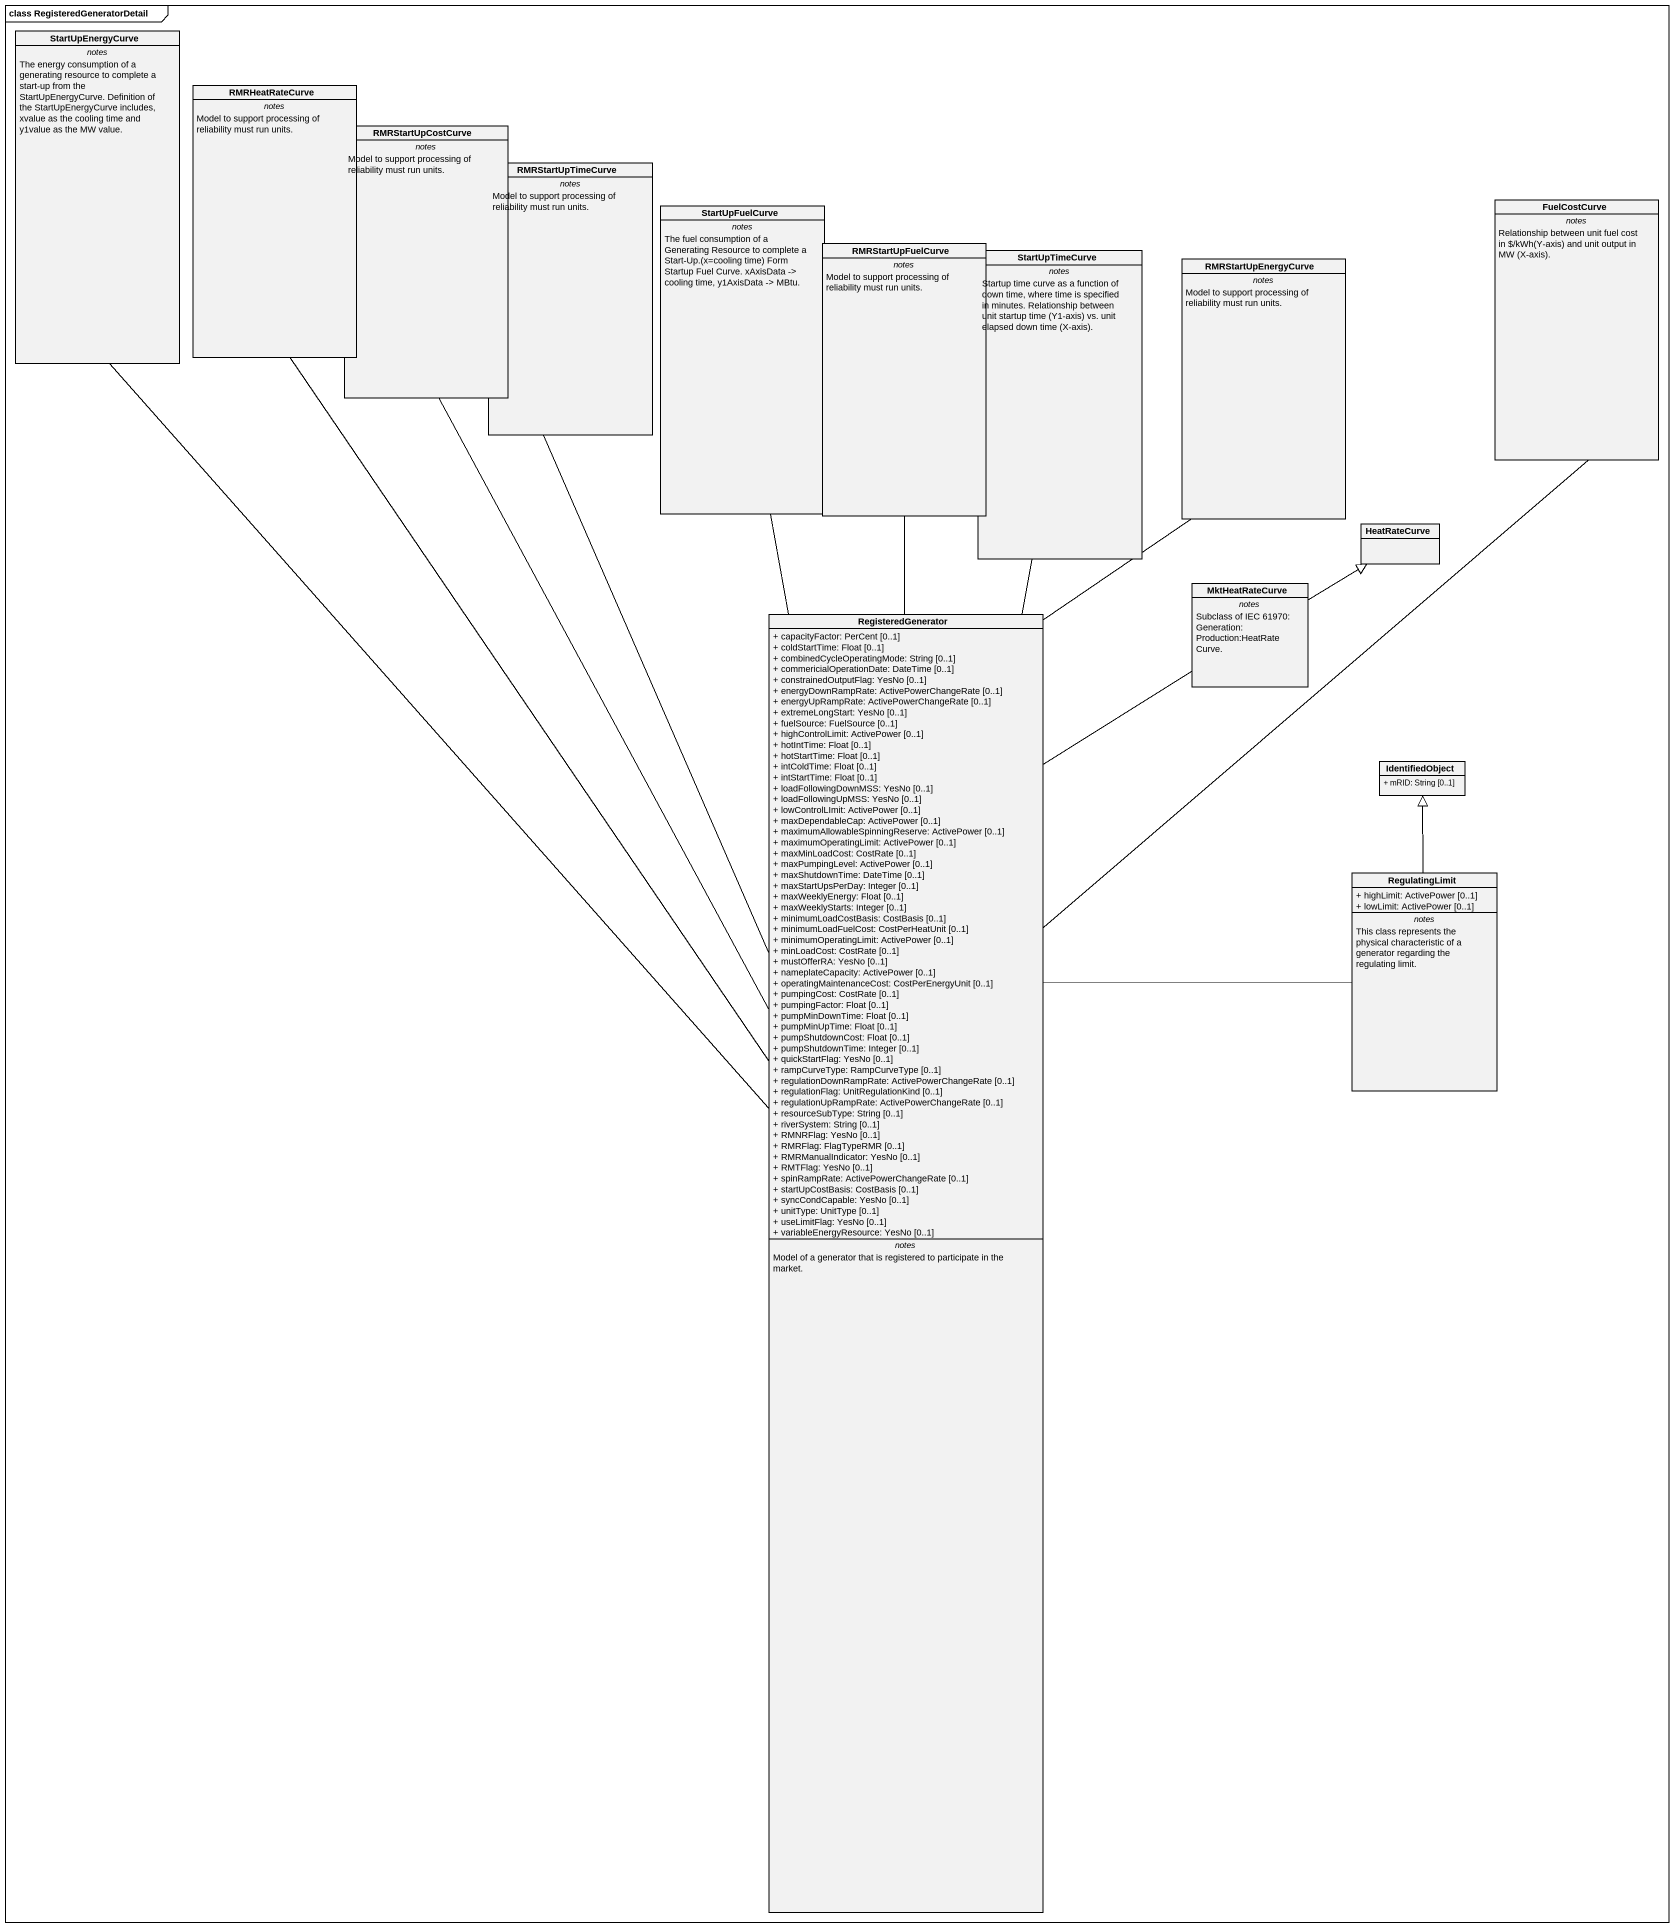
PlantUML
@startuml
mainframe class RegisteredGeneratorDetail
hide circle
hide empty members
skinparam classAttributeIconSize 0
class StartUpEnergyCurve {
  -- notes --
  The energy consumption of a generating resource to complete a start-up from the StartUpEnergyCurve. Definition of the StartUpEnergyCurve includes, xvalue as the cooling time and y1value as the MW value.
}
class RMRHeatRateCurve {
  -- notes --
  Model to support processing of reliability must run units.
}
class RMRStartUpCostCurve {
  -- notes --
  Model to support processing of reliability must run units.
}
class RMRStartUpTimeCurve {
  -- notes --
  Model to support processing of reliability must run units.
}
class StartUpFuelCurve {
  -- notes --
  {field} The fuel consumption of a Generating Resource to complete a Start-Up.(x=cooling time) Form Startup Fuel Curve. xAxisData -> cooling time, y1AxisData -> MBtu.
}
class FuelCostCurve {
  -- notes --
  {field} Relationship between unit fuel cost in $/kWh(Y-axis) and unit output in MW (X-axis).
}
class RMRStartUpFuelCurve {
  -- notes --
  Model to support processing of reliability must run units.
}
class StartUpTimeCurve {
  -- notes --
  {field} Startup time curve as a function of down time, where time is specified in minutes. Relationship between unit startup time (Y1-axis) vs. unit elapsed down time (X-axis).
}
class RMRStartUpEnergyCurve {
  -- notes --
  Model to support processing of reliability must run units.
}
class HeatRateCurve
class MktHeatRateCurve {
  -- notes --
  Subclass of IEC 61970: Generation: Production:HeatRateCurve.
}
class RegisteredGenerator {
  + capacityFactor: PerCent [0..1]
  + coldStartTime: Float [0..1]
  + combinedCycleOperatingMode: String [0..1]
  + commericialOperationDate: DateTime [0..1]
  + constrainedOutputFlag: YesNo [0..1]
  + energyDownRampRate: ActivePowerChangeRate [0..1]
  + energyUpRampRate: ActivePowerChangeRate [0..1]
  + extremeLongStart: YesNo [0..1]
  + fuelSource: FuelSource [0..1]
  + highControlLimit: ActivePower [0..1]
  + hotIntTime: Float [0..1]
  + hotStartTime: Float [0..1]
  + intColdTime: Float [0..1]
  + intStartTime: Float [0..1]
  + loadFollowingDownMSS: YesNo [0..1]
  + loadFollowingUpMSS: YesNo [0..1]
  + lowControlLImit: ActivePower [0..1]
  + maxDependableCap: ActivePower [0..1]
  + maximumAllowableSpinningReserve: ActivePower [0..1]
  + maximumOperatingLimit: ActivePower [0..1]
  + maxMinLoadCost: CostRate [0..1]
  + maxPumpingLevel: ActivePower [0..1]
  + maxShutdownTime: DateTime [0..1]
  + maxStartUpsPerDay: Integer [0..1]
  + maxWeeklyEnergy: Float [0..1]
  + maxWeeklyStarts: Integer [0..1]
  + minimumLoadCostBasis: CostBasis [0..1]
  + minimumLoadFuelCost: CostPerHeatUnit [0..1]
  + minimumOperatingLimit: ActivePower [0..1]
  + minLoadCost: CostRate [0..1]
  + mustOfferRA: YesNo [0..1]
  + nameplateCapacity: ActivePower [0..1]
  + operatingMaintenanceCost: CostPerEnergyUnit [0..1]
  + pumpingCost: CostRate [0..1]
  + pumpingFactor: Float [0..1]
  + pumpMinDownTime: Float [0..1]
  + pumpMinUpTime: Float [0..1]
  + pumpShutdownCost: Float [0..1]
  + pumpShutdownTime: Integer [0..1]
  + quickStartFlag: YesNo [0..1]
  + rampCurveType: RampCurveType [0..1]
  + regulationDownRampRate: ActivePowerChangeRate [0..1]
  + regulationFlag: UnitRegulationKind [0..1]
  + regulationUpRampRate: ActivePowerChangeRate [0..1]
  + resourceSubType: String [0..1]
  + riverSystem: String [0..1]
  + RMNRFlag: YesNo [0..1]
  + RMRFlag: FlagTypeRMR [0..1]
  + RMRManualIndicator: YesNo [0..1]
  + RMTFlag: YesNo [0..1]
  + spinRampRate: ActivePowerChangeRate [0..1]
  + startUpCostBasis: CostBasis [0..1]
  + syncCondCapable: YesNo [0..1]
  + unitType: UnitType [0..1]
  + useLimitFlag: YesNo [0..1]
  + variableEnergyResource: YesNo [0..1]
  -- notes --
  Model of a generator that is registered to participate in the market.
}
class IdentifiedObject {
  + mRID: String [0..1]
}
class RegulatingLimit {
  + highLimit: ActivePower [0..1]
  + lowLimit: ActivePower [0..1]
  -- notes --
  This class represents the physical characteristic of a generator regarding the regulating limit.
}
FuelCostCurve -- RegisteredGenerator
MktHeatRateCurve -up-|> HeatRateCurve
RegisteredGenerator -up- StartUpEnergyCurve
RegisteredGenerator -up- RMRHeatRateCurve
RegisteredGenerator -up- RMRStartUpCostCurve
RegisteredGenerator -up- RMRStartUpTimeCurve
RegisteredGenerator -up- StartUpFuelCurve
RegisteredGenerator -up- RMRStartUpFuelCurve
RegisteredGenerator -up- StartUpTimeCurve
RegisteredGenerator -up- RMRStartUpEnergyCurve
RegisteredGenerator -up- MktHeatRateCurve
RegisteredGenerator -right- RegulatingLimit
RegulatingLimit -up-|> IdentifiedObject
@enduml
